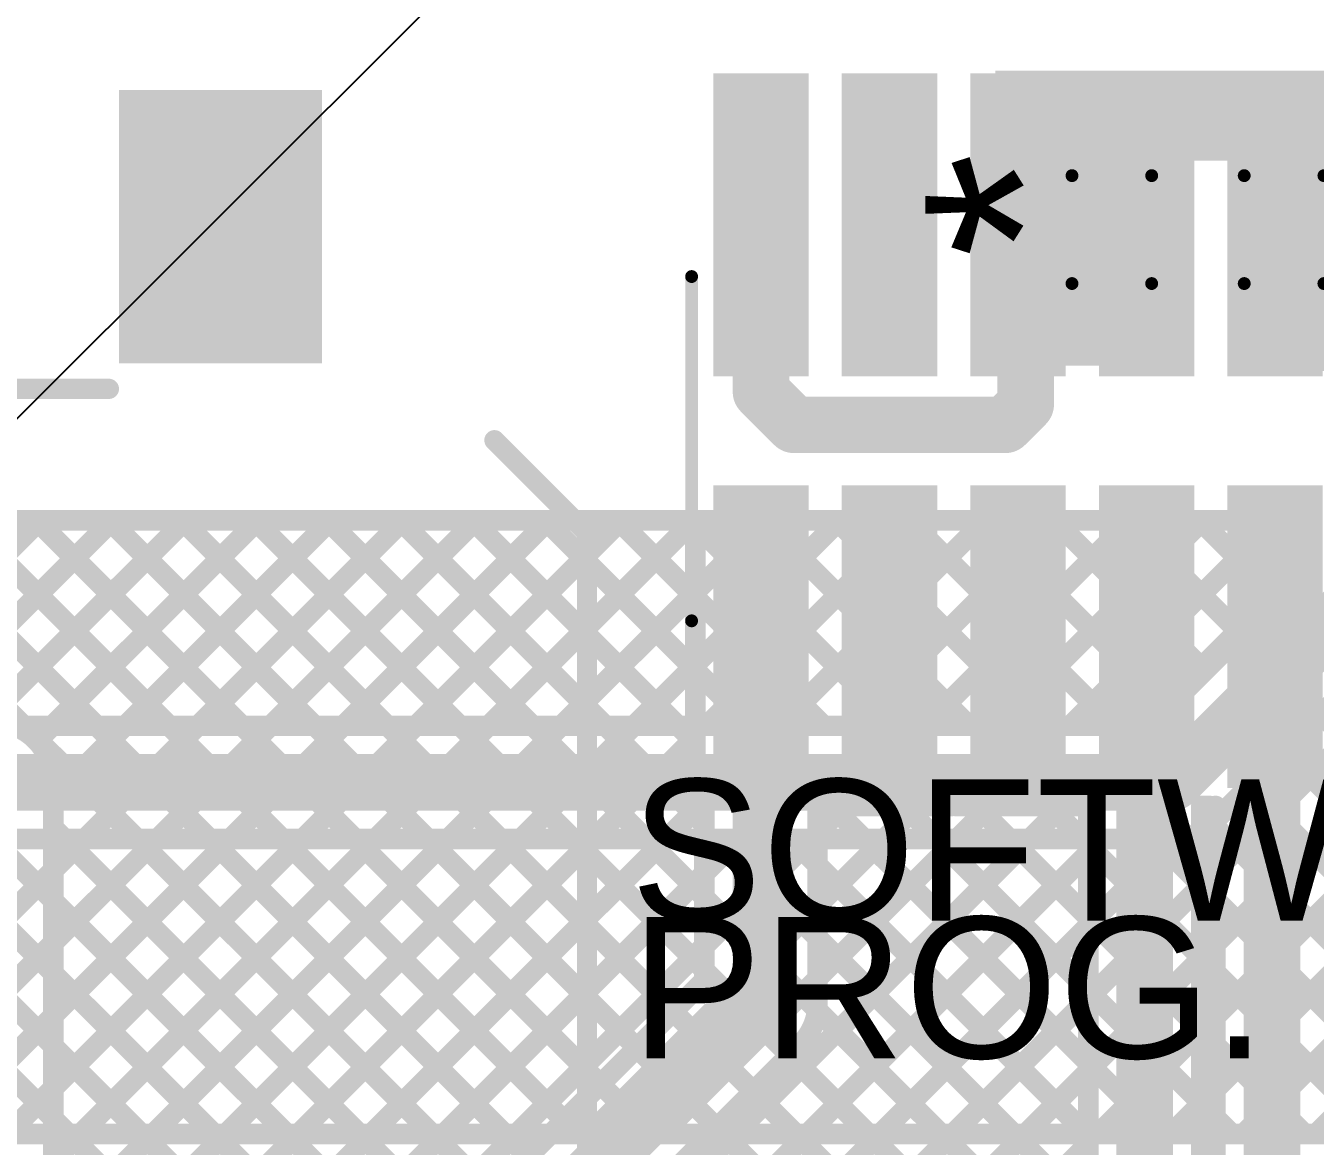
# Model space of a CAD drawing. Header units: millimetres. Extents: x 0 to 214, y 0 to 214.
# Drawn here: x 4.059 to 4.56, y 3.888 to 4.324 of the extents above; entities that cross this region are included whole.
import ezdxf

# ---------------------------------------------------------------- set-up
doc = ezdxf.new("R2010")
doc.units = ezdxf.units.MM
doc.header["$MEASUREMENT"] = 0
for name, color, linetype in [('BottomLayer', 5, 'Continuous'), ('BottomOverlay', 54, 'Continuous'), ('BottomPaste', 16, 'Continuous'), ('BottomSolder', 6, 'Continuous'), ('TopLayer', 1, 'Continuous'), ('TopOverlay', 2, 'Continuous'), ('TopPaste', 8, 'Continuous'), ('TopSolder', 216, 'Continuous'), ('ViaHoleLayer', 16, 'Continuous')]:
    doc.layers.add(name, color=color, linetype=linetype)
doc.styles.add('Arial', font='', dxfattribs={"height": 0.2})
doc.styles.get('Arial').set_extended_font_data('Arial')

# ---------------------------------------------------------------- blocks, each defined once
blk = doc.blocks.new('TL3300CF160Q_187')
at = {"layer": 'TopLayer'}
for points in [[(-0.25591, 0.06299), (-0.35433, 0.06299), (-0.35433, 0.13386), (-0.25591, 0.13386)], [(0.35433, 0.06299), (0.25591, 0.06299), (0.25591, 0.13386), (0.35433, 0.13386)], [(-0.25591, -0.13386), (-0.35433, -0.13386), (-0.35433, -0.06299), (-0.25591, -0.06299)], [(0.35433, -0.13386), (0.25591, -0.13386), (0.25591, -0.06299), (0.35433, -0.06299)]]:
    blk.add_hatch(color=1, dxfattribs=at).paths.add_polyline_path(points)
at = {"layer": 'TopPaste'}
for points in [[(-0.25591, 0.06299), (-0.35433, 0.06299), (-0.35433, 0.13386), (-0.25591, 0.13386)], [(0.35433, 0.06299), (0.25591, 0.06299), (0.25591, 0.13386), (0.35433, 0.13386)], [(-0.25591, -0.13386), (-0.35433, -0.13386), (-0.35433, -0.06299), (-0.25591, -0.06299)], [(0.35433, -0.13386), (0.25591, -0.13386), (0.25591, -0.06299), (0.35433, -0.06299)]]:
    blk.add_hatch(color=8, dxfattribs=at).paths.add_polyline_path(points)
at = {"layer": 'TopSolder'}
for points in [[(-0.25191, 0.05899), (-0.35833, 0.05899), (-0.35833, 0.13786), (-0.25191, 0.13786)], [(0.35833, 0.05899), (0.25191, 0.05899), (0.25191, 0.13786), (0.35833, 0.13786)], [(-0.25191, -0.13786), (-0.35833, -0.13786), (-0.35833, -0.05899), (-0.25191, -0.05899)], [(0.35833, -0.13786), (0.25191, -0.13786), (0.25191, -0.05899), (0.35833, -0.05899)]]:
    blk.add_hatch(color=216, dxfattribs=at).paths.add_polyline_path(points)
at = {"layer": 'TopOverlay', "const_width": 0.00787}
for points in [[(-0.186, 0.241), (-0.222, 0.205)], [(-0.186, 0.241), (0.186, 0.241)], [(0.186, 0.241), (0.222, 0.205)], [(-0.24098, 0.05284), (-0.241, -0.051)], [(0.24202, 0.05384), (0.242, -0.055)], [(-0.222, -0.205), (-0.186, -0.241)], [(0.222, -0.205), (0.186, -0.241)], [(-0.186, -0.241), (0.186, -0.241)]]:
    blk.add_lwpolyline(points, dxfattribs=at)
at = {"layer": 'TopOverlay'}
for points, const_width in [([(-0.18797, 0.241, 1), (-0.18403, 0.241, 1)], 0.00394), ([(-0.18797, 0.241, 1), (-0.18403, 0.241, 1)], 0.00394), ([(0.18403, 0.241, 1), (0.18797, 0.241, 1)], 0.00394), ([(0.18403, 0.241, 1), (0.18797, 0.241, 1)], 0.00394), ([(-0.22397, 0.205, 1), (-0.22003, 0.205, 1)], 0.00394), ([(0.22003, 0.205, 1), (0.22397, 0.205, 1)], 0.00394), ([(-0.28237, 0.152, 1), (-0.30363, 0.152, 1)], 0.01), ([(-0.30613, 0.152, 1), (-0.30113, 0.152, 1)], 0.005), ([(-0.28487, 0.152, 1), (-0.27987, 0.152, 1)], 0.005), ([(-0.24295, 0.05284, 1), (-0.23902, 0.05284, 1)], 0.00394), ([(0.24005, 0.05384, 1), (0.24398, 0.05384, 1)], 0.00394), ([(-0.24297, -0.051, 1), (-0.23903, -0.051, 1)], 0.00394), ([(0.24003, -0.055, 1), (0.24397, -0.055, 1)], 0.00394), ([(-0.22397, -0.205, 1), (-0.22003, -0.205, 1)], 0.00394), ([(0.22003, -0.205, 1), (0.22397, -0.205, 1)], 0.00394), ([(-0.18797, -0.241, 1), (-0.18403, -0.241, 1)], 0.00394), ([(-0.18797, -0.241, 1), (-0.18403, -0.241, 1)], 0.00394), ([(0.18403, -0.241, 1), (0.18797, -0.241, 1)], 0.00394), ([(0.18403, -0.241, 1), (0.18797, -0.241, 1)], 0.00394)]:
    blk.add_lwpolyline(points, format="xyb", close=True, dxfattribs=dict(at, const_width=const_width))
blk = doc.blocks.new('FTSH_105_01_L_DV_K_TR_262')
at = {"layer": 'TopLayer'}
for points in [[(-0.11457, 0.13504), (-0.08543, 0.13504), (-0.08543, 0.0252), (-0.11457, 0.0252)], [(-0.06457, 0.13504), (-0.03543, 0.13504), (-0.03543, 0.0252), (-0.06457, 0.0252)], [(-0.01457, 0.13504), (0.01457, 0.13504), (0.01457, 0.0252), (-0.01457, 0.0252)], [(0.03543, 0.13504), (0.06457, 0.13504), (0.06457, 0.0252), (0.03543, 0.0252)], [(0.08543, 0.13504), (0.11457, 0.13504), (0.11457, 0.0252), (0.08543, 0.0252)], [(-0.11457, -0.0252), (-0.08543, -0.0252), (-0.08543, -0.13504), (-0.11457, -0.13504)], [(-0.06457, -0.0252), (-0.03543, -0.0252), (-0.03543, -0.13504), (-0.06457, -0.13504)], [(-0.01457, -0.0252), (0.01457, -0.0252), (0.01457, -0.13504), (-0.01457, -0.13504)], [(0.03543, -0.0252), (0.06457, -0.0252), (0.06457, -0.13504), (0.03543, -0.13504)], [(0.08543, -0.0252), (0.11457, -0.0252), (0.11457, -0.13504), (0.08543, -0.13504)]]:
    blk.add_hatch(color=1, dxfattribs=at).paths.add_polyline_path(points)
at = {"layer": 'TopPaste'}
for points in [[(-0.11457, 0.13504), (-0.08543, 0.13504), (-0.08543, 0.0252), (-0.11457, 0.0252)], [(-0.06457, 0.13504), (-0.03543, 0.13504), (-0.03543, 0.0252), (-0.06457, 0.0252)], [(-0.01457, 0.13504), (0.01457, 0.13504), (0.01457, 0.0252), (-0.01457, 0.0252)], [(0.03543, 0.13504), (0.06457, 0.13504), (0.06457, 0.0252), (0.03543, 0.0252)], [(0.08543, 0.13504), (0.11457, 0.13504), (0.11457, 0.0252), (0.08543, 0.0252)], [(-0.11457, -0.0252), (-0.08543, -0.0252), (-0.08543, -0.13504), (-0.11457, -0.13504)], [(-0.06457, -0.0252), (-0.03543, -0.0252), (-0.03543, -0.13504), (-0.06457, -0.13504)], [(-0.01457, -0.0252), (0.01457, -0.0252), (0.01457, -0.13504), (-0.01457, -0.13504)], [(0.03543, -0.0252), (0.06457, -0.0252), (0.06457, -0.13504), (0.03543, -0.13504)], [(0.08543, -0.0252), (0.11457, -0.0252), (0.11457, -0.13504), (0.08543, -0.13504)]]:
    blk.add_hatch(color=8, dxfattribs=at).paths.add_polyline_path(points)
at = {"layer": 'TopSolder'}
for points in [[(-0.11857, 0.13904), (-0.08143, 0.13904), (-0.08143, 0.0212), (-0.11857, 0.0212)], [(-0.06857, 0.13904), (-0.03143, 0.13904), (-0.03143, 0.0212), (-0.06857, 0.0212)], [(-0.01857, 0.13904), (0.01857, 0.13904), (0.01857, 0.0212), (-0.01857, 0.0212)], [(0.03143, 0.13904), (0.06857, 0.13904), (0.06857, 0.0212), (0.03143, 0.0212)], [(0.08143, 0.13904), (0.11857, 0.13904), (0.11857, 0.0212), (0.08143, 0.0212)], [(-0.11857, -0.0212), (-0.08143, -0.0212), (-0.08143, -0.13904), (-0.11857, -0.13904)], [(-0.06857, -0.0212), (-0.03143, -0.0212), (-0.03143, -0.13904), (-0.06857, -0.13904)], [(-0.01857, -0.0212), (0.01857, -0.0212), (0.01857, -0.13904), (-0.01857, -0.13904)], [(0.03143, -0.0212), (0.06857, -0.0212), (0.06857, -0.13904), (0.03143, -0.13904)], [(0.08143, -0.0212), (0.11857, -0.0212), (0.11857, -0.13904), (0.08143, -0.13904)]]:
    blk.add_hatch(color=216, dxfattribs=at).paths.add_polyline_path(points)
at = {"layer": 'TopOverlay', "const_width": 0.005}
for points in [[(-0.127, 0.074), (-0.127, -0.06)], [(0.127, 0.074), (0.127, -0.06)]]:
    blk.add_lwpolyline(points, dxfattribs=at)
at = {"layer": 'TopOverlay'}
for points, const_width in [([(-0.12825, 0.074, 1), (-0.12575, 0.074, 1)], 0.0025), ([(0.12575, 0.074, 1), (0.12825, 0.074, 1)], 0.0025), ([(-0.12825, -0.06, 1), (-0.12575, -0.06, 1)], 0.0025), ([(0.12575, -0.06, 1), (0.12825, -0.06, 1)], 0.0025), ([(-0.12261, -0.088, 1), (-0.13339, -0.088, 1)], 0.01), ([(-0.13589, -0.088, 1), (-0.13089, -0.088, 1)], 0.005), ([(-0.12511, -0.088, 1), (-0.12011, -0.088, 1)], 0.005)]:
    blk.add_lwpolyline(points, format="xyb", close=True, dxfattribs=dict(at, const_width=const_width))
blk = doc.blocks.new('C__0603_B_268')
at = {"layer": 'BottomLayer'}
for points in [[(-0.045, -0.0175), (-0.045, 0.0175), (-0.015, 0.0175), (-0.015, -0.0175)], [(0.015, -0.0175), (0.015, 0.0175), (0.045, 0.0175), (0.045, -0.0175)]]:
    blk.add_hatch(color=5, dxfattribs=at).paths.add_polyline_path(points)
at = {"layer": 'BottomPaste'}
for points in [[(-0.045, -0.0175), (-0.045, 0.0175), (-0.015, 0.0175), (-0.015, -0.0175)], [(0.015, -0.0175), (0.015, 0.0175), (0.045, 0.0175), (0.045, -0.0175)]]:
    blk.add_hatch(color=16, dxfattribs=at).paths.add_polyline_path(points)
at = {"layer": 'BottomSolder'}
for points in [[(-0.04736, -0.01986), (-0.04736, 0.01986), (-0.01264, 0.01986), (-0.01264, -0.01986)], [(0.01264, -0.01986), (0.01264, 0.01986), (0.04736, 0.01986), (0.04736, -0.01986)]]:
    blk.add_hatch(color=6, dxfattribs=at).paths.add_polyline_path(points)
at = {"layer": 'BottomOverlay', "const_width": 0.005}
for points in [[(-0.018, 0.021), (-0.049, 0.021)], [(-0.049, 0.021), (-0.049, -0.021)], [(0.049, 0.021), (0.018, 0.021)], [(0.049, 0.021), (0.049, -0.021)], [(-0.018, -0.021), (-0.049, -0.021)], [(0.049, -0.021), (0.018, -0.021)]]:
    blk.add_lwpolyline(points, dxfattribs=at)
at = {"layer": 'BottomOverlay', "const_width": 0.0025}
for points in [[(-0.05025, 0.021, 1), (-0.04775, 0.021, 1)], [(-0.05025, 0.021, 1), (-0.04775, 0.021, 1)], [(-0.01925, 0.021, 1), (-0.01675, 0.021, 1)], [(0.01675, 0.021, 1), (0.01925, 0.021, 1)], [(0.04775, 0.021, 1), (0.05025, 0.021, 1)], [(0.04775, 0.021, 1), (0.05025, 0.021, 1)], [(-0.05025, -0.021, 1), (-0.04775, -0.021, 1)], [(-0.05025, -0.021, 1), (-0.04775, -0.021, 1)], [(-0.01925, -0.021, 1), (-0.01675, -0.021, 1)], [(0.01675, -0.021, 1), (0.01925, -0.021, 1)], [(0.04775, -0.021, 1), (0.05025, -0.021, 1)], [(0.04775, -0.021, 1), (0.05025, -0.021, 1)]]:
    blk.add_lwpolyline(points, format="xyb", close=True, dxfattribs=at)

msp = doc.modelspace()

# ---------------------------------------------------------------- hatches: boundary and pattern name
at = {"layer": 'BottomLayer'}
for points in [[(4.436, 4.272), (4.666, 4.272), (4.666, 4.307), (4.436, 4.307)], [(4.436, 4.297), (4.436, 4.197), (4.504, 4.197), (4.504, 4.297)], [(4.593, 4.196), (4.593, 4.2649), (4.52883, 4.2649), (4.52883, 4.196)]]:
    msp.add_hatch(color=5, dxfattribs=at).paths.add_polyline_path(points)
h = msp.add_hatch(color=5, dxfattribs=at)
edge = h.paths.add_edge_path()
edge.add_arc((4.45183, 4.24414), 0.01181, 0, 360)
at = {"layer": 'TopLayer'}
for points in [[(4.51083, 4.19214), (4.51083, 4.30314), (4.42983, 4.30314), (4.42983, 4.19214)], [(4.59283, 4.19014), (4.59283, 4.30214), (4.52983, 4.30214), (4.52983, 4.19014)]]:
    msp.add_hatch(color=1, dxfattribs=at).paths.add_polyline_path(points)
h = msp.add_hatch(color=1, dxfattribs=at)
edge = h.paths.add_edge_path()
edge.add_arc((4.45183, 4.24414), 0.01181, 0, 360)
at = {"layer": 'ViaHoleLayer'}
h = msp.add_hatch(color=16, dxfattribs=at)
edge = h.paths.add_edge_path()
edge.add_arc((4.45183, 4.24414), 0.00591, 0, 360)

# ---------------------------------------------------------------- linework, layer by layer
at = {"layer": 'BottomLayer'}
for points, const_width in [([(0.57999, 4.132), (4.55583, 4.132)], 0.008), ([(3.82542, 3.89313), (4.06429, 4.132)], 0.008), ([(3.83669, 4.132), (4.07556, 3.89313)], 0.008), ([(3.8537, 3.89313), (4.09257, 4.132)], 0.008), ([(3.86497, 4.132), (4.10385, 3.89313)], 0.008), ([(3.89326, 4.132), (4.13213, 3.89313)], 0.008), ([(3.97811, 4.132), (4.05811, 4.052)], 0.008), ([(4.0064, 4.132), (4.0864, 4.052)], 0.008), ([(4.03468, 4.132), (4.11468, 4.052)], 0.008), ([(4.04115, 4.05229), (4.12086, 4.132)], 0.008), ([(4.06297, 4.132), (4.14296, 4.052)], 0.008), ([(4.06914, 4.052), (4.14914, 4.132)], 0.008), ([(4.09125, 4.132), (4.17125, 4.052)], 0.008), ([(4.09743, 4.052), (4.17743, 4.132)], 0.008), ([(4.11953, 4.132), (4.19953, 4.052)], 0.008), ([(4.12571, 4.052), (4.20571, 4.132)], 0.008), ([(4.14782, 4.132), (4.22782, 4.052)], 0.008), ([(4.15399, 4.052), (4.23399, 4.132)], 0.008), ([(4.1761, 4.132), (4.2561, 4.052)], 0.008), ([(4.18228, 4.052), (4.26228, 4.132)], 0.008), ([(4.20439, 4.132), (4.28439, 4.052)], 0.008), ([(4.21056, 4.052), (4.29056, 4.132)], 0.008), ([(4.23267, 4.132), (4.31267, 4.052)], 0.008), ([(4.23885, 4.052), (4.31885, 4.132)], 0.008), ([(4.26096, 4.132), (4.34095, 4.052)], 0.008), ([(4.26713, 4.052), (4.34713, 4.132)], 0.008), ([(4.28924, 4.132), (4.36924, 4.052)], 0.008), ([(4.29542, 4.052), (4.37542, 4.132)], 0.008), ([(4.31752, 4.132), (4.39752, 4.052)], 0.008), ([(4.3237, 4.052), (4.4037, 4.132)], 0.008), ([(4.34581, 4.132), (4.42581, 4.052)], 0.008), ([(4.35198, 4.052), (4.43198, 4.132)], 0.008), ([(4.37409, 4.132), (4.45409, 4.052)], 0.008), ([(4.38027, 4.052), (4.46027, 4.132)], 0.008), ([(4.40238, 4.132), (4.48238, 4.052)], 0.008), ([(4.40855, 4.052), (4.48855, 4.132)], 0.008), ([(4.43066, 4.132), (4.50336, 4.0593)], 0.008), ([(4.43684, 4.052), (4.51684, 4.132)], 0.008), ([(4.45895, 4.132), (4.5175, 4.07344)], 0.008), ([(4.46512, 4.052), (4.54512, 4.132)], 0.008), ([(4.48723, 4.132), (4.53164, 4.08759)], 0.008), ([(4.51551, 4.132), (4.54579, 4.10173)], 0.008), ([(4.5438, 4.132), (4.55583, 4.11997)], 0.008), ([(4.55583, 4.11177), (4.55583, 4.132)], 0.008), ([(4.49341, 4.052), (4.55583, 4.11442)], 0.008), ([(4.49606, 4.052), (4.55583, 4.11177)], 0.008), ([(4.50517, 4.03), (4.57783, 4.10266)], 0.022), ([(4.52077, 4.01448), (4.57783, 4.07154)], 0.008), ([(4.41939, 3.89313), (4.58782, 4.06156)], 0.008), ([(4.56276, 4.05647), (4.7261, 3.89313)], 0.008), ([(4.05203, 4.052), (4.489, 4.052)], 0.008), ([(4.489, 4.052), (4.49606, 4.052)], 0.008), ([(4.44767, 3.89313), (4.60196, 4.04741)], 0.008), ([(4.54861, 4.04233), (4.69782, 3.89313)], 0.008), ([(4.04724, 4.03), (4.489, 4.03)], 0.022), ([(4.489, 4.03), (4.50517, 4.03)], 0.022), ([(4.47596, 3.89313), (4.6161, 4.03327)], 0.008), ([(4.53447, 4.02819), (4.66953, 3.89313)], 0.008), ([(4.50424, 3.89313), (4.63024, 4.01913)], 0.008), ([(4.52033, 4.01405), (4.64125, 3.89313)], 0.008), ([(3.96684, 3.89313), (4.08171, 4.008)], 0.008), ([(3.99512, 3.89313), (4.10999, 4.008)], 0.008), ([(4.02341, 3.89313), (4.13828, 4.008)], 0.008), ([(4.04635, 4.00719), (4.16042, 3.89313)], 0.008), ([(4.05169, 3.89313), (4.16656, 4.008)], 0.008), ([(4.05203, 4.008), (4.489, 4.008)], 0.008), ([(4.07383, 4.008), (4.1887, 3.89313)], 0.008), ([(4.07997, 3.89313), (4.19485, 4.008)], 0.008), ([(4.10211, 4.008), (4.21698, 3.89313)], 0.008), ([(4.10826, 3.89313), (4.22313, 4.008)], 0.008), ([(4.1304, 4.008), (4.24527, 3.89313)], 0.008), ([(4.13654, 3.89313), (4.25142, 4.008)], 0.008), ([(4.15868, 4.008), (4.27355, 3.89313)], 0.008), ([(4.16483, 3.89313), (4.2797, 4.008)], 0.008), ([(4.18696, 4.008), (4.30184, 3.89313)], 0.008), ([(4.19311, 3.89313), (4.30798, 4.008)], 0.008), ([(4.21525, 4.008), (4.33012, 3.89313)], 0.008), ([(4.2214, 3.89313), (4.33627, 4.008)], 0.008), ([(4.24353, 4.008), (4.35841, 3.89313)], 0.008), ([(4.24968, 3.89313), (4.36455, 4.008)], 0.008), ([(4.27182, 4.008), (4.38669, 3.89313)], 0.008), ([(4.27797, 3.89313), (4.39284, 4.008)], 0.008), ([(4.3001, 4.008), (4.41497, 3.89313)], 0.008), ([(4.30625, 3.89313), (4.42112, 4.008)], 0.008), ([(4.32839, 4.008), (4.44326, 3.89313)], 0.008), ([(4.33453, 3.89313), (4.44941, 4.008)], 0.008), ([(4.35667, 4.008), (4.47154, 3.89313)], 0.008), ([(4.36282, 3.89313), (4.47769, 4.008)], 0.008), ([(4.38495, 4.008), (4.49983, 3.89313)], 0.008), ([(4.3911, 3.89313), (4.50599, 4.00802)], 0.008), ([(4.41324, 4.008), (4.52811, 3.89313)], 0.008), ([(4.44152, 4.008), (4.5564, 3.89313)], 0.008), ([(4.46981, 4.008), (4.58468, 3.89313)], 0.008), ([(4.489, 4.008), (4.50517, 4.008)], 0.008), ([(4.49809, 4.008), (4.61296, 3.89313)], 0.008), ([(4.53252, 3.89313), (4.64759, 4.00819)], 0.008), ([(4.56081, 3.89313), (4.67568, 4.008)], 0.008), ([(2.673, 3.89313), (5.08389, 3.89313)], 0.008)]:
    msp.add_lwpolyline(points, dxfattribs=dict(at, const_width=const_width))
for points, const_width in [([(4.06097, 4.132, 1), (4.06497, 4.132, 1)], 0.004), ([(4.06229, 4.132, 1), (4.06629, 4.132, 1)], 0.004), ([(4.08925, 4.132, 1), (4.09325, 4.132, 1)], 0.004), ([(4.09057, 4.132, 1), (4.09457, 4.132, 1)], 0.004), ([(4.11753, 4.132, 1), (4.12153, 4.132, 1)], 0.004), ([(4.11886, 4.132, 1), (4.12286, 4.132, 1)], 0.004), ([(4.14582, 4.132, 1), (4.14982, 4.132, 1)], 0.004), ([(4.14714, 4.132, 1), (4.15114, 4.132, 1)], 0.004), ([(4.1741, 4.132, 1), (4.1781, 4.132, 1)], 0.004), ([(4.17543, 4.132, 1), (4.17943, 4.132, 1)], 0.004), ([(4.20239, 4.132, 1), (4.20639, 4.132, 1)], 0.004), ([(4.20371, 4.132, 1), (4.20771, 4.132, 1)], 0.004), ([(4.23067, 4.132, 1), (4.23467, 4.132, 1)], 0.004), ([(4.23199, 4.132, 1), (4.23599, 4.132, 1)], 0.004), ([(4.25896, 4.132, 1), (4.26296, 4.132, 1)], 0.004), ([(4.26028, 4.132, 1), (4.26428, 4.132, 1)], 0.004), ([(4.28724, 4.132, 1), (4.29124, 4.132, 1)], 0.004), ([(4.28856, 4.132, 1), (4.29256, 4.132, 1)], 0.004), ([(4.31552, 4.132, 1), (4.31952, 4.132, 1)], 0.004), ([(4.31685, 4.132, 1), (4.32085, 4.132, 1)], 0.004), ([(4.34381, 4.132, 1), (4.34781, 4.132, 1)], 0.004), ([(4.34513, 4.132, 1), (4.34913, 4.132, 1)], 0.004), ([(4.37209, 4.132, 1), (4.37609, 4.132, 1)], 0.004), ([(4.37342, 4.132, 1), (4.37742, 4.132, 1)], 0.004), ([(4.40038, 4.132, 1), (4.40438, 4.132, 1)], 0.004), ([(4.4017, 4.132, 1), (4.4057, 4.132, 1)], 0.004), ([(4.42866, 4.132, 1), (4.43266, 4.132, 1)], 0.004), ([(4.42998, 4.132, 1), (4.43398, 4.132, 1)], 0.004), ([(4.45695, 4.132, 1), (4.46095, 4.132, 1)], 0.004), ([(4.45827, 4.132, 1), (4.46227, 4.132, 1)], 0.004), ([(4.48523, 4.132, 1), (4.48923, 4.132, 1)], 0.004), ([(4.48655, 4.132, 1), (4.49055, 4.132, 1)], 0.004), ([(4.51351, 4.132, 1), (4.51751, 4.132, 1)], 0.004), ([(4.51484, 4.132, 1), (4.51884, 4.132, 1)], 0.004), ([(4.5418, 4.132, 1), (4.5458, 4.132, 1)], 0.004), ([(4.54312, 4.132, 1), (4.54712, 4.132, 1)], 0.004), ([(4.55383, 4.132, 1), (4.55783, 4.132, 1)], 0.004), ([(4.55383, 4.132, 1), (4.55783, 4.132, 1)], 0.004), ([(4.55383, 4.11997, 1), (4.55783, 4.11997, 1)], 0.004), ([(4.55383, 4.11442, 1), (4.55783, 4.11442, 1)], 0.004), ([(4.55383, 4.11177, 1), (4.55783, 4.11177, 1)], 0.004), ([(4.55383, 4.11177, 1), (4.55783, 4.11177, 1)], 0.004), ([(4.54379, 4.10173, 1), (4.54779, 4.10173, 1)], 0.004), ([(4.52964, 4.08759, 1), (4.53364, 4.08759, 1)], 0.004), ([(4.5155, 4.07344, 1), (4.5195, 4.07344, 1)], 0.004), ([(4.50136, 4.0593, 1), (4.50536, 4.0593, 1)], 0.004), ([(4.56076, 4.05647, 1), (4.56476, 4.05647, 1)], 0.004), ([(4.05611, 4.052, 1), (4.06011, 4.052, 1)], 0.004), ([(4.06714, 4.052, 1), (4.07114, 4.052, 1)], 0.004), ([(4.0844, 4.052, 1), (4.0884, 4.052, 1)], 0.004), ([(4.09543, 4.052, 1), (4.09943, 4.052, 1)], 0.004), ([(4.11268, 4.052, 1), (4.11668, 4.052, 1)], 0.004), ([(4.12371, 4.052, 1), (4.12771, 4.052, 1)], 0.004), ([(4.14096, 4.052, 1), (4.14496, 4.052, 1)], 0.004), ([(4.15199, 4.052, 1), (4.15599, 4.052, 1)], 0.004), ([(4.16925, 4.052, 1), (4.17325, 4.052, 1)], 0.004), ([(4.18028, 4.052, 1), (4.18428, 4.052, 1)], 0.004), ([(4.19753, 4.052, 1), (4.20153, 4.052, 1)], 0.004), ([(4.20856, 4.052, 1), (4.21256, 4.052, 1)], 0.004), ([(4.22582, 4.052, 1), (4.22982, 4.052, 1)], 0.004), ([(4.23685, 4.052, 1), (4.24085, 4.052, 1)], 0.004), ([(4.2541, 4.052, 1), (4.2581, 4.052, 1)], 0.004), ([(4.26513, 4.052, 1), (4.26913, 4.052, 1)], 0.004), ([(4.28239, 4.052, 1), (4.28639, 4.052, 1)], 0.004), ([(4.29342, 4.052, 1), (4.29742, 4.052, 1)], 0.004), ([(4.31067, 4.052, 1), (4.31467, 4.052, 1)], 0.004), ([(4.3217, 4.052, 1), (4.3257, 4.052, 1)], 0.004), ([(4.33895, 4.052, 1), (4.34295, 4.052, 1)], 0.004), ([(4.34998, 4.052, 1), (4.35398, 4.052, 1)], 0.004), ([(4.36724, 4.052, 1), (4.37124, 4.052, 1)], 0.004), ([(4.37827, 4.052, 1), (4.38227, 4.052, 1)], 0.004), ([(4.39552, 4.052, 1), (4.39952, 4.052, 1)], 0.004), ([(4.40655, 4.052, 1), (4.41055, 4.052, 1)], 0.004), ([(4.42381, 4.052, 1), (4.42781, 4.052, 1)], 0.004), ([(4.43484, 4.052, 1), (4.43884, 4.052, 1)], 0.004), ([(4.45209, 4.052, 1), (4.45609, 4.052, 1)], 0.004), ([(4.46312, 4.052, 1), (4.46712, 4.052, 1)], 0.004), ([(4.48038, 4.052, 1), (4.48438, 4.052, 1)], 0.004), ([(4.487, 4.052, 1), (4.491, 4.052, 1)], 0.004), ([(4.487, 4.052, 1), (4.491, 4.052, 1)], 0.004), ([(4.49141, 4.052, 1), (4.49541, 4.052, 1)], 0.004), ([(4.49406, 4.052, 1), (4.49806, 4.052, 1)], 0.004), ([(4.49406, 4.052, 1), (4.49806, 4.052, 1)], 0.004), ([(4.54661, 4.04233, 1), (4.55061, 4.04233, 1)], 0.004), ([(4.4835, 4.03, 1), (4.4945, 4.03, 1)], 0.011), ([(4.4835, 4.03, 1), (4.4945, 4.03, 1)], 0.011), ([(4.49967, 4.03, 1), (4.51067, 4.03, 1)], 0.011), ([(4.49967, 4.03, 1), (4.51067, 4.03, 1)], 0.011), ([(4.53247, 4.02819, 1), (4.53647, 4.02819, 1)], 0.004), ([(4.51873, 4.01444, 1), (4.52273, 4.01444, 1)], 0.004), ([(4.51877, 4.01448, 1), (4.52277, 4.01448, 1)], 0.004), ([(4.51877, 4.01448, 1), (4.52277, 4.01448, 1)], 0.004), ([(4.51833, 4.01405, 1), (4.52233, 4.01405, 1)], 0.004), ([(4.07183, 4.008, 1), (4.07583, 4.008, 1)], 0.004), ([(4.07971, 4.008, 1), (4.08371, 4.008, 1)], 0.004), ([(4.10011, 4.008, 1), (4.10411, 4.008, 1)], 0.004), ([(4.10799, 4.008, 1), (4.11199, 4.008, 1)], 0.004), ([(4.1284, 4.008, 1), (4.1324, 4.008, 1)], 0.004), ([(4.13628, 4.008, 1), (4.14028, 4.008, 1)], 0.004), ([(4.15668, 4.008, 1), (4.16068, 4.008, 1)], 0.004), ([(4.16456, 4.008, 1), (4.16856, 4.008, 1)], 0.004), ([(4.18496, 4.008, 1), (4.18896, 4.008, 1)], 0.004), ([(4.19285, 4.008, 1), (4.19685, 4.008, 1)], 0.004), ([(4.21325, 4.008, 1), (4.21725, 4.008, 1)], 0.004), ([(4.22113, 4.008, 1), (4.22513, 4.008, 1)], 0.004), ([(4.24153, 4.008, 1), (4.24553, 4.008, 1)], 0.004), ([(4.24942, 4.008, 1), (4.25342, 4.008, 1)], 0.004), ([(4.26982, 4.008, 1), (4.27382, 4.008, 1)], 0.004), ([(4.2777, 4.008, 1), (4.2817, 4.008, 1)], 0.004), ([(4.2981, 4.008, 1), (4.3021, 4.008, 1)], 0.004), ([(4.30598, 4.008, 1), (4.30998, 4.008, 1)], 0.004), ([(4.32639, 4.008, 1), (4.33039, 4.008, 1)], 0.004), ([(4.33427, 4.008, 1), (4.33827, 4.008, 1)], 0.004), ([(4.35467, 4.008, 1), (4.35867, 4.008, 1)], 0.004), ([(4.36255, 4.008, 1), (4.36655, 4.008, 1)], 0.004), ([(4.38295, 4.008, 1), (4.38695, 4.008, 1)], 0.004), ([(4.39084, 4.008, 1), (4.39484, 4.008, 1)], 0.004), ([(4.41124, 4.008, 1), (4.41524, 4.008, 1)], 0.004), ([(4.41912, 4.008, 1), (4.42312, 4.008, 1)], 0.004), ([(4.43952, 4.008, 1), (4.44352, 4.008, 1)], 0.004), ([(4.44741, 4.008, 1), (4.45141, 4.008, 1)], 0.004), ([(4.46781, 4.008, 1), (4.47181, 4.008, 1)], 0.004), ([(4.47569, 4.008, 1), (4.47969, 4.008, 1)], 0.004), ([(4.487, 4.008, 1), (4.491, 4.008, 1)], 0.004), ([(4.487, 4.008, 1), (4.491, 4.008, 1)], 0.004), ([(4.49609, 4.008, 1), (4.50009, 4.008, 1)], 0.004), ([(4.50317, 4.008, 1), (4.50717, 4.008, 1)], 0.004), ([(4.50317, 4.008, 1), (4.50717, 4.008, 1)], 0.004), ([(4.50317, 4.008, 1), (4.50717, 4.008, 1)], 0.004), ([(4.50399, 4.00802, 1), (4.50799, 4.00802, 1)], 0.004), ([(4.07356, 3.89313, 1), (4.07756, 3.89313, 1)], 0.004), ([(4.07797, 3.89313, 1), (4.08197, 3.89313, 1)], 0.004), ([(4.10185, 3.89313, 1), (4.10585, 3.89313, 1)], 0.004), ([(4.10626, 3.89313, 1), (4.11026, 3.89313, 1)], 0.004), ([(4.13013, 3.89313, 1), (4.13413, 3.89313, 1)], 0.004), ([(4.13454, 3.89313, 1), (4.13854, 3.89313, 1)], 0.004), ([(4.15842, 3.89313, 1), (4.16242, 3.89313, 1)], 0.004), ([(4.16283, 3.89313, 1), (4.16683, 3.89313, 1)], 0.004), ([(4.1867, 3.89313, 1), (4.1907, 3.89313, 1)], 0.004), ([(4.19111, 3.89313, 1), (4.19511, 3.89313, 1)], 0.004), ([(4.21498, 3.89313, 1), (4.21898, 3.89313, 1)], 0.004), ([(4.2194, 3.89313, 1), (4.2234, 3.89313, 1)], 0.004), ([(4.24327, 3.89313, 1), (4.24727, 3.89313, 1)], 0.004), ([(4.24768, 3.89313, 1), (4.25168, 3.89313, 1)], 0.004), ([(4.27155, 3.89313, 1), (4.27555, 3.89313, 1)], 0.004), ([(4.27597, 3.89313, 1), (4.27996, 3.89313, 1)], 0.004), ([(4.29984, 3.89313, 1), (4.30384, 3.89313, 1)], 0.004), ([(4.30425, 3.89313, 1), (4.30825, 3.89313, 1)], 0.004), ([(4.32812, 3.89313, 1), (4.33212, 3.89313, 1)], 0.004), ([(4.33253, 3.89313, 1), (4.33653, 3.89313, 1)], 0.004), ([(4.35641, 3.89313, 1), (4.36041, 3.89313, 1)], 0.004), ([(4.36082, 3.89313, 1), (4.36482, 3.89313, 1)], 0.004), ([(4.38469, 3.89313, 1), (4.38869, 3.89313, 1)], 0.004), ([(4.3891, 3.89313, 1), (4.3931, 3.89313, 1)], 0.004), ([(4.41297, 3.89313, 1), (4.41697, 3.89313, 1)], 0.004), ([(4.41739, 3.89313, 1), (4.42139, 3.89313, 1)], 0.004), ([(4.44126, 3.89313, 1), (4.44526, 3.89313, 1)], 0.004), ([(4.44567, 3.89313, 1), (4.44967, 3.89313, 1)], 0.004), ([(4.46954, 3.89313, 1), (4.47354, 3.89313, 1)], 0.004), ([(4.47396, 3.89313, 1), (4.47796, 3.89313, 1)], 0.004), ([(4.49783, 3.89313, 1), (4.50183, 3.89313, 1)], 0.004), ([(4.50224, 3.89313, 1), (4.50624, 3.89313, 1)], 0.004), ([(4.52611, 3.89313, 1), (4.53011, 3.89313, 1)], 0.004), ([(4.53052, 3.89313, 1), (4.53452, 3.89313, 1)], 0.004), ([(4.5544, 3.89313, 1), (4.5584, 3.89313, 1)], 0.004), ([(4.55881, 3.89313, 1), (4.56281, 3.89313, 1)], 0.004)]:
    msp.add_lwpolyline(points, format="xyb", close=True, dxfattribs=dict(at, const_width=const_width))
at = {"layer": 'BottomLayer', "const_width": 0.008}
for points in [[(4.52077, 4.01448, -0.199566), (4.50517, 4.008)], [(4.52073, 4.01444, -0.198912), (4.50517, 4.008)]]:
    msp.add_lwpolyline(points, format="xyb", dxfattribs=at)
at = {"layer": 'BottomSolder'}
msp.add_line((0.01449, 0.13433), (214.06023, 213.98652), dxfattribs=at)
at = {"layer": 'TopLayer'}
for points, const_width in [([(4.34484, 4.18203), (4.34484, 4.24699)], 0.022), ([(4.44484, 4.24699), (4.44783, 4.244)], 0.022), ([(4.44783, 4.17714), (4.44783, 4.244)], 0.022), ([(4.34484, 4.18203), (4.35773, 4.16914)], 0.022), ([(4.43983, 4.16914), (4.44783, 4.17714)], 0.022), ([(4.35773, 4.16914), (4.43983, 4.16914)], 0.022), ([(0.58681, 4.132), (4.31927, 4.132)], 0.008), ([(3.7126, 3.78031), (4.06429, 4.132)], 0.008), ([(3.74089, 3.78031), (4.09257, 4.132)], 0.008), ([(3.97811, 4.132), (4.24, 3.87011)], 0.008), ([(4.0064, 4.132), (4.25414, 3.88425)], 0.008), ([(4.03468, 4.132), (4.26828, 3.8984)], 0.008), ([(4.04202, 4.05316), (4.12086, 4.132)], 0.008), ([(4.06297, 4.132), (4.28243, 3.91254)], 0.008), ([(4.06318, 4.04604), (4.14914, 4.132)], 0.008), ([(4.0695, 3.88265), (4.31885, 4.132)], 0.008), ([(4.0695, 3.99579), (4.20571, 4.132)], 0.008), ([(4.0695, 3.96751), (4.23399, 4.132)], 0.008), ([(4.0695, 4.02407), (4.17743, 4.132)], 0.008), ([(4.0695, 3.91094), (4.29056, 4.132)], 0.008), ([(4.0695, 3.93922), (4.26228, 4.132)], 0.008), ([(4.09125, 4.132), (4.29657, 3.92668)], 0.008), ([(4.11953, 4.132), (4.31071, 3.94082)], 0.008), ([(4.14782, 4.132), (4.32284, 3.95698)], 0.008), ([(4.1761, 4.132), (4.32284, 3.98526)], 0.008), ([(4.20439, 4.132), (4.32284, 4.01354)], 0.008), ([(4.23267, 4.132), (4.31927, 4.0454)], 0.008), ([(4.26096, 4.132), (4.31927, 4.07368)], 0.008), ([(4.28924, 4.132), (4.31927, 4.10196)], 0.008), ([(4.31927, 4.02083), (4.31927, 4.132)], 0.008), ([(4.0695, 3.85437), (4.31927, 4.10414)], 0.008), ([(4.34484, 3.94384), (4.34484, 4.08675)], 0.022), ([(4.49414, 4.08605), (4.49484, 4.08675)], 0.022), ([(4.49414, 3.78014), (4.49414, 4.08605)], 0.022), ([(4.54367, 4.08558), (4.54484, 4.08675)], 0.022), ([(4.54367, 3.78866), (4.54367, 4.08558)], 0.022), ([(4.0695, 3.82608), (4.31927, 4.07586)], 0.008), ([(4.0695, 3.7978), (4.31927, 4.04757)], 0.008), ([(4.0695, 3.747), (4.0695, 4.03)], 0.008), ([(4.0695, 3.76952), (4.32081, 4.02083)], 0.008), ([(4.157, 3.71559), (4.46224, 4.02083)], 0.008), ([(4.31927, 4.02083), (4.32284, 4.02083)], 0.008), ([(4.32284, 3.95295), (4.32284, 4.02083)], 0.008), ([(4.36684, 4.01029), (4.37738, 4.02083)], 0.008), ([(4.36684, 3.982), (4.40567, 4.02083)], 0.008), ([(4.36684, 3.94384), (4.36684, 4.02083)], 0.008), ([(4.36684, 3.95372), (4.43395, 4.02083)], 0.008), ([(4.37041, 4.02083), (4.41927, 4.02083)], 0.008), ([(4.37213, 4.02083), (4.47214, 3.92082)], 0.008), ([(4.40041, 4.02083), (4.47214, 3.9491)], 0.008), ([(4.42041, 4.02083), (4.46927, 4.02083)], 0.008), ([(4.42869, 4.02083), (4.47214, 3.97739)], 0.008), ([(4.45698, 4.02083), (4.47214, 4.00567)], 0.008), ([(4.47214, 3.78925), (4.47214, 4.02083)], 0.008), ([(4.51614, 4.01816), (4.5188, 4.02083)], 0.008), ([(4.51614, 4.02083), (4.51927, 4.02083)], 0.008), ([(4.51614, 3.79224), (4.51614, 4.02083)], 0.008), ([(4.52167, 3.79778), (4.52167, 4.02083)], 0.008), ([(4.51614, 4.01824), (4.52167, 4.0127)], 0.008), ([(4.0695, 4.01233), (4.22586, 3.85597)], 0.008), ([(4.16594, 3.69625), (4.47214, 4.00245)], 0.008), ([(4.06851, 3.74024), (4.32284, 3.99457)], 0.008), ([(4.36684, 3.99783), (4.47214, 3.89253)], 0.008), ([(4.51614, 3.98988), (4.52167, 3.99542)], 0.008), ([(4.51614, 3.98995), (4.52167, 3.98442)], 0.008), ([(4.0695, 3.98404), (4.21172, 3.84183)], 0.008), ([(4.181, 3.68302), (4.47214, 3.97416)], 0.008), ([(4.36684, 3.96954), (4.47214, 3.86425)], 0.008), ([(3.98587, 3.62931), (4.32284, 3.96629)], 0.008), ([(4.51614, 3.96159), (4.52167, 3.96713)], 0.008), ([(4.51614, 3.96167), (4.52167, 3.95613)], 0.008), ([(4.0695, 3.95576), (4.19757, 3.82769)], 0.008), ([(4.11948, 3.7496), (4.32284, 3.95295)], 0.008), ([(4.135, 3.734), (4.34484, 3.94384)], 0.022), ([(4.181, 3.65474), (4.47214, 3.94588)], 0.008), ([(4.36671, 3.9414), (4.47214, 3.83596)], 0.008), ([(4.51614, 3.93331), (4.52167, 3.93885)], 0.008), ([(4.51614, 3.93339), (4.52167, 3.92785)], 0.008), ([(4.0695, 3.92747), (4.18343, 3.81354)], 0.008), ([(4.157, 3.72489), (4.36036, 3.92825)], 0.008), ([(4.35597, 3.92385), (4.47214, 3.80768)], 0.008), ([(4.181, 3.62646), (4.47214, 3.91759)], 0.008), ([(4.34182, 3.90971), (4.46721, 3.78432)], 0.008), ([(4.51614, 3.90503), (4.52167, 3.91056)], 0.008), ([(4.51614, 3.9051), (4.52167, 3.89956)], 0.008), ([(4.0695, 3.89919), (4.16929, 3.7994)], 0.008), ([(4.32768, 3.89557), (4.45307, 3.77018)], 0.008), ([(4.181, 3.59817), (4.47214, 3.88931)], 0.008)]:
    msp.add_lwpolyline(points, dxfattribs=dict(at, const_width=const_width))
for points, const_width in [([(4.33934, 4.24699, 1), (4.35034, 4.24699, 1)], 0.011), ([(4.43934, 4.24699, 1), (4.45034, 4.24699, 1)], 0.011), ([(4.44233, 4.244, 1), (4.45333, 4.244, 1)], 0.011), ([(4.44233, 4.244, 1), (4.45333, 4.244, 1)], 0.011), ([(4.33934, 4.18203, 1), (4.35034, 4.18203, 1)], 0.011), ([(4.33934, 4.18203, 1), (4.35034, 4.18203, 1)], 0.011), ([(4.44233, 4.17714, 1), (4.45333, 4.17714, 1)], 0.011), ([(4.44233, 4.17714, 1), (4.45333, 4.17714, 1)], 0.011), ([(4.35223, 4.16914, 1), (4.36323, 4.16914, 1)], 0.011), ([(4.35223, 4.16914, 1), (4.36323, 4.16914, 1)], 0.011), ([(4.43433, 4.16914, 1), (4.44533, 4.16914, 1)], 0.011), ([(4.43433, 4.16914, 1), (4.44533, 4.16914, 1)], 0.011), ([(4.06097, 4.132, 1), (4.06497, 4.132, 1)], 0.004), ([(4.06229, 4.132, 1), (4.06629, 4.132, 1)], 0.004), ([(4.08925, 4.132, 1), (4.09325, 4.132, 1)], 0.004), ([(4.09057, 4.132, 1), (4.09457, 4.132, 1)], 0.004), ([(4.11753, 4.132, 1), (4.12153, 4.132, 1)], 0.004), ([(4.11886, 4.132, 1), (4.12286, 4.132, 1)], 0.004), ([(4.14582, 4.132, 1), (4.14982, 4.132, 1)], 0.004), ([(4.14714, 4.132, 1), (4.15114, 4.132, 1)], 0.004), ([(4.1741, 4.132, 1), (4.1781, 4.132, 1)], 0.004), ([(4.17543, 4.132, 1), (4.17943, 4.132, 1)], 0.004), ([(4.20239, 4.132, 1), (4.20639, 4.132, 1)], 0.004), ([(4.20371, 4.132, 1), (4.20771, 4.132, 1)], 0.004), ([(4.23067, 4.132, 1), (4.23467, 4.132, 1)], 0.004), ([(4.23199, 4.132, 1), (4.23599, 4.132, 1)], 0.004), ([(4.25896, 4.132, 1), (4.26296, 4.132, 1)], 0.004), ([(4.26028, 4.132, 1), (4.26428, 4.132, 1)], 0.004), ([(4.28724, 4.132, 1), (4.29124, 4.132, 1)], 0.004), ([(4.28856, 4.132, 1), (4.29256, 4.132, 1)], 0.004), ([(4.31685, 4.132, 1), (4.32085, 4.132, 1)], 0.004), ([(4.31727, 4.132, 1), (4.32127, 4.132, 1)], 0.004), ([(4.31727, 4.132, 1), (4.32127, 4.132, 1)], 0.004), ([(4.31727, 4.10414, 1), (4.32127, 4.10414, 1)], 0.004), ([(4.31727, 4.10196, 1), (4.32127, 4.10196, 1)], 0.004), ([(4.33934, 4.08675, 1), (4.35034, 4.08675, 1)], 0.011), ([(4.48864, 4.08605, 1), (4.49964, 4.08605, 1)], 0.011), ([(4.48864, 4.08605, 1), (4.49964, 4.08605, 1)], 0.011), ([(4.48934, 4.08675, 1), (4.50034, 4.08675, 1)], 0.011), ([(4.53817, 4.08558, 1), (4.54917, 4.08558, 1)], 0.011), ([(4.53817, 4.08558, 1), (4.54917, 4.08558, 1)], 0.011), ([(4.53934, 4.08675, 1), (4.55034, 4.08675, 1)], 0.011), ([(4.31727, 4.07586, 1), (4.32127, 4.07586, 1)], 0.004), ([(4.31727, 4.07368, 1), (4.32127, 4.07368, 1)], 0.004), ([(4.06118, 4.04604, 1), (4.06518, 4.04604, 1)], 0.004), ([(4.31727, 4.04757, 1), (4.32127, 4.04757, 1)], 0.004), ([(4.31727, 4.0454, 1), (4.32127, 4.0454, 1)], 0.004), ([(4.0675, 4.03, 1), (4.0715, 4.03, 1)], 0.004), ([(4.0675, 4.03, 1), (4.0715, 4.03, 1)], 0.004), ([(4.0675, 4.02407, 1), (4.0715, 4.02407, 1)], 0.004), ([(4.31727, 4.02083, 1), (4.32127, 4.02083, 1)], 0.004), ([(4.31727, 4.02083, 1), (4.32127, 4.02083, 1)], 0.004), ([(4.31881, 4.02083, 1), (4.32281, 4.02083, 1)], 0.004), ([(4.32084, 4.02083, 1), (4.32484, 4.02083, 1)], 0.004), ([(4.32084, 4.02083, 1), (4.32484, 4.02083, 1)], 0.004), ([(4.36484, 4.02083, 1), (4.36884, 4.02083, 1)], 0.004), ([(4.36841, 4.02083, 1), (4.37241, 4.02083, 1)], 0.004), ([(4.37013, 4.02083, 1), (4.37413, 4.02083, 1)], 0.004), ([(4.37538, 4.02083, 1), (4.37938, 4.02083, 1)], 0.004), ([(4.39841, 4.02083, 1), (4.40241, 4.02083, 1)], 0.004), ([(4.40367, 4.02083, 1), (4.40767, 4.02083, 1)], 0.004), ([(4.41727, 4.02083, 1), (4.42127, 4.02083, 1)], 0.004), ([(4.41841, 4.02083, 1), (4.42241, 4.02083, 1)], 0.004), ([(4.42669, 4.02083, 1), (4.43069, 4.02083, 1)], 0.004), ([(4.43195, 4.02083, 1), (4.43595, 4.02083, 1)], 0.004), ([(4.45498, 4.02083, 1), (4.45898, 4.02083, 1)], 0.004), ([(4.46024, 4.02083, 1), (4.46424, 4.02083, 1)], 0.004), ([(4.46727, 4.02083, 1), (4.47127, 4.02083, 1)], 0.004), ([(4.47014, 4.02083, 1), (4.47414, 4.02083, 1)], 0.004), ([(4.51414, 4.02083, 1), (4.51814, 4.02083, 1)], 0.004), ([(4.51414, 4.02083, 1), (4.51814, 4.02083, 1)], 0.004), ([(4.5168, 4.02083, 1), (4.5208, 4.02083, 1)], 0.004), ([(4.51727, 4.02083, 1), (4.52127, 4.02083, 1)], 0.004), ([(4.51967, 4.02083, 1), (4.52367, 4.02083, 1)], 0.004), ([(4.51414, 4.01824, 1), (4.51814, 4.01824, 1)], 0.004), ([(4.51414, 4.01816, 1), (4.51814, 4.01816, 1)], 0.004), ([(4.0675, 4.01233, 1), (4.0715, 4.01233, 1)], 0.004), ([(4.32084, 4.01354, 1), (4.32484, 4.01354, 1)], 0.004), ([(4.36484, 4.01029, 1), (4.36884, 4.01029, 1)], 0.004), ([(4.51967, 4.0127, 1), (4.52367, 4.0127, 1)], 0.004), ([(4.47014, 4.00567, 1), (4.47414, 4.00567, 1)], 0.004), ([(4.47014, 4.00245, 1), (4.47414, 4.00245, 1)], 0.004), ([(4.0675, 3.99579, 1), (4.0715, 3.99579, 1)], 0.004), ([(4.32084, 3.99457, 1), (4.32484, 3.99457, 1)], 0.004), ([(4.36484, 3.99783, 1), (4.36884, 3.99783, 1)], 0.004), ([(4.51967, 3.99542, 1), (4.52367, 3.99542, 1)], 0.004), ([(4.51414, 3.98995, 1), (4.51814, 3.98995, 1)], 0.004), ([(4.51414, 3.98988, 1), (4.51814, 3.98988, 1)], 0.004), ([(4.0675, 3.98404, 1), (4.0715, 3.98404, 1)], 0.004), ([(4.32084, 3.98526, 1), (4.32484, 3.98526, 1)], 0.004), ([(4.51967, 3.98442, 1), (4.52367, 3.98442, 1)], 0.004), ([(4.36484, 3.982, 1), (4.36884, 3.982, 1)], 0.004), ([(4.47014, 3.97739, 1), (4.47414, 3.97739, 1)], 0.004), ([(4.47014, 3.97416, 1), (4.47414, 3.97416, 1)], 0.004), ([(4.36484, 3.96954, 1), (4.36884, 3.96954, 1)], 0.004), ([(4.0675, 3.96751, 1), (4.0715, 3.96751, 1)], 0.004), ([(4.32084, 3.96629, 1), (4.32484, 3.96629, 1)], 0.004), ([(4.51967, 3.96713, 1), (4.52367, 3.96713, 1)], 0.004), ([(4.51414, 3.96167, 1), (4.51814, 3.96167, 1)], 0.004), ([(4.51414, 3.96159, 1), (4.51814, 3.96159, 1)], 0.004), ([(4.0675, 3.95576, 1), (4.0715, 3.95576, 1)], 0.004), ([(4.32084, 3.95698, 1), (4.32484, 3.95698, 1)], 0.004), ([(4.51967, 3.95613, 1), (4.52367, 3.95613, 1)], 0.004), ([(4.32084, 3.95295, 1), (4.32484, 3.95295, 1)], 0.004), ([(4.32084, 3.95295, 1), (4.32484, 3.95295, 1)], 0.004), ([(4.33934, 3.94384, 1), (4.35034, 3.94384, 1)], 0.011), ([(4.33934, 3.94384, 1), (4.35034, 3.94384, 1)], 0.011), ([(4.36484, 3.95372, 1), (4.36884, 3.95372, 1)], 0.004), ([(4.47014, 3.9491, 1), (4.47414, 3.9491, 1)], 0.004), ([(4.36484, 3.94384, 1), (4.36884, 3.94384, 1)], 0.004), ([(4.36484, 3.94384, 1), (4.36884, 3.94384, 1)], 0.004), ([(4.36484, 3.94384, 1), (4.36884, 3.94384, 1)], 0.004), ([(4.47014, 3.94588, 1), (4.47414, 3.94588, 1)], 0.004), ([(4.0675, 3.93922, 1), (4.0715, 3.93922, 1)], 0.004), ([(4.30871, 3.94082, 1), (4.31271, 3.94082, 1)], 0.004), ([(4.36471, 3.9414, 1), (4.36871, 3.9414, 1)], 0.004), ([(4.51967, 3.93885, 1), (4.52367, 3.93885, 1)], 0.004), ([(4.51414, 3.93339, 1), (4.51814, 3.93339, 1)], 0.004), ([(4.51414, 3.93331, 1), (4.51814, 3.93331, 1)], 0.004), ([(4.0675, 3.92747, 1), (4.0715, 3.92747, 1)], 0.004), ([(4.29457, 3.92668, 1), (4.29857, 3.92668, 1)], 0.004), ([(4.35397, 3.92385, 1), (4.35797, 3.92385, 1)], 0.004), ([(4.35836, 3.92825, 1), (4.36236, 3.92825, 1)], 0.004), ([(4.35836, 3.92825, 1), (4.36236, 3.92825, 1)], 0.004), ([(4.3584, 3.92829, 1), (4.3624, 3.92829, 1)], 0.004), ([(4.51967, 3.92785, 1), (4.52367, 3.92785, 1)], 0.004), ([(4.47014, 3.92082, 1), (4.47414, 3.92082, 1)], 0.004), ([(4.47014, 3.91759, 1), (4.47414, 3.91759, 1)], 0.004), ([(4.0675, 3.91094, 1), (4.0715, 3.91094, 1)], 0.004), ([(4.28043, 3.91254, 1), (4.28443, 3.91254, 1)], 0.004), ([(4.33982, 3.90971, 1), (4.34382, 3.90971, 1)], 0.004), ([(4.51967, 3.91056, 1), (4.52367, 3.91056, 1)], 0.004), ([(4.51414, 3.9051, 1), (4.51814, 3.9051, 1)], 0.004), ([(4.51414, 3.90503, 1), (4.51814, 3.90503, 1)], 0.004), ([(4.0675, 3.89919, 1), (4.0715, 3.89919, 1)], 0.004), ([(4.51967, 3.89956, 1), (4.52367, 3.89956, 1)], 0.004), ([(4.26628, 3.8984, 1), (4.27028, 3.8984, 1)], 0.004), ([(4.32568, 3.89557, 1), (4.32968, 3.89557, 1)], 0.004), ([(4.47014, 3.89253, 1), (4.47414, 3.89253, 1)], 0.004), ([(4.47014, 3.88931, 1), (4.47414, 3.88931, 1)], 0.004)]:
    msp.add_lwpolyline(points, format="xyb", close=True, dxfattribs=dict(at, const_width=const_width))
at = {"layer": 'TopLayer', "const_width": 0.008}
for points in [[(4.0225, 4.03, -1), (4.0695, 4.03)], [(4.36684, 3.94384, -0.199566), (4.36036, 3.92825)], [(4.36684, 3.94384, -0.198912), (4.3604, 3.92829)]]:
    msp.add_lwpolyline(points, format="xyb", dxfattribs=at)
at = {"layer": 'TopSolder'}
msp.add_line((0.01449, 0.13433), (214.06023, 213.98652), dxfattribs=at)

# ---------------------------------------------------------------- block references
for name, p, rotation in [('FTSH_105_01_L_DV_K_TR_262', (4.44484, 4.16687), 180), ('TL3300CF160Q_187', (4.03614, 3.94116), 90), ('C__0603_B_268', (4.51483, 4.24514), 180)]:
    msp.add_blockref(name, p, dxfattribs=dict(rotation=rotation))

# ---------------------------------------------------------------- texts
at = {"layer": 'BottomOverlay', "style": 'Arial'}
msp.add_text('*', height=0.075, rotation=90, dxfattribs=at).set_placement((4.48376, 4.23424))
at = {"layer": 'TopOverlay', "style": 'Arial'}
for s, p in [('SOFTWARE', (4.294, 3.97624)), ('PROG.', (4.294, 3.92264))]:
    msp.add_text(s, height=0.055, rotation=360, dxfattribs=at).set_placement(p)

doc.saveas('drawing.dxf')
